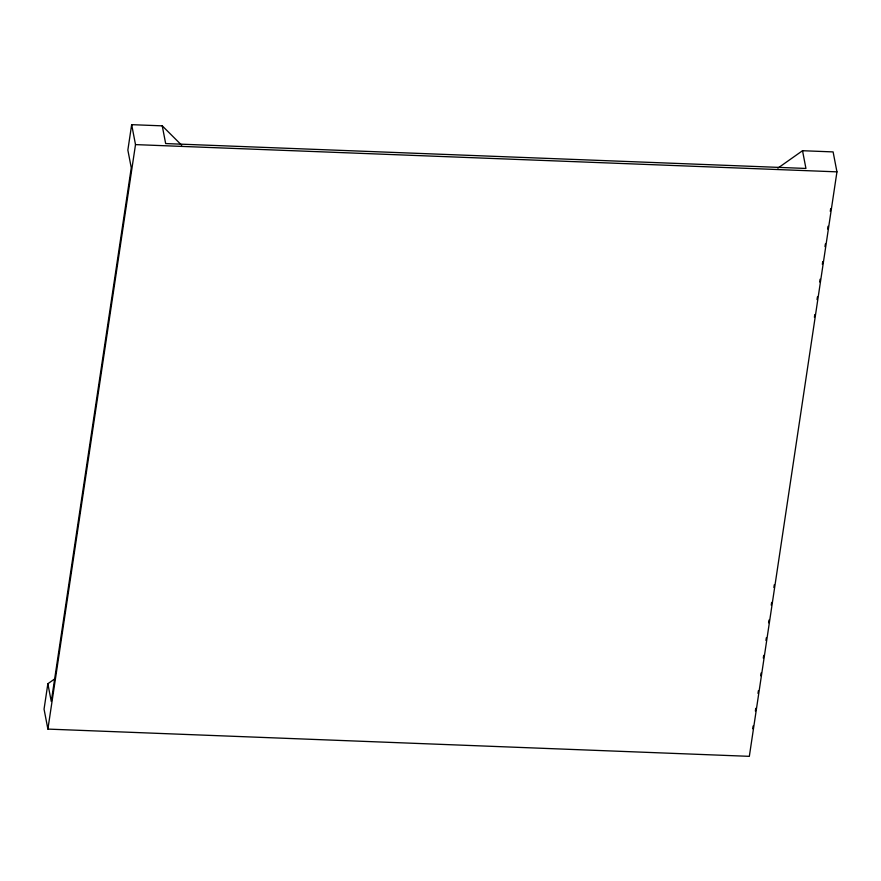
<?xml version="1.0" encoding="UTF-8"?>
<svg xmlns="http://www.w3.org/2000/svg" width="881" height="881" viewBox="0 0 881 881"><rect width="100%" height="100%" fill="white"/><g stroke="black" fill="none" stroke-linecap="round" stroke-linejoin="round"><path stroke-width="1.32" d="M54.589 678.987L47.86 683.744L44.05 709.15L47.893 729.094L749.335 756.338L836.95 171.85L833.107 151.906L802.525 150.717L777.846 168.15M181.706 145.244L162.247 125.851L131.665 124.662L127.855 150.078L131.269 167.797L51.274 701.463L47.86 683.744M47.893 729.094L135.509 144.605L131.665 124.662M752.715 728.708L753.123 725.988M755.358 711.055L755.766 708.335M758.001 693.402L758.409 690.682M760.655 675.749L761.063 673.029M763.298 658.096L763.706 655.376M765.941 640.443L766.349 637.723M768.595 622.79L769.003 620.07M771.238 605.137L771.646 602.417M773.881 587.484L774.289 584.764M814.396 317.259L814.804 314.539M817.039 299.606L817.447 296.886M819.682 281.953L820.09 279.233M822.336 264.3L822.744 261.58M824.979 246.647L825.387 243.927M827.622 228.994L828.03 226.274M830.276 211.341L830.673 208.621M135.509 144.605L836.95 171.85M802.525 150.717L805.939 168.447L165.661 143.57L162.247 125.851"/></g></svg>
